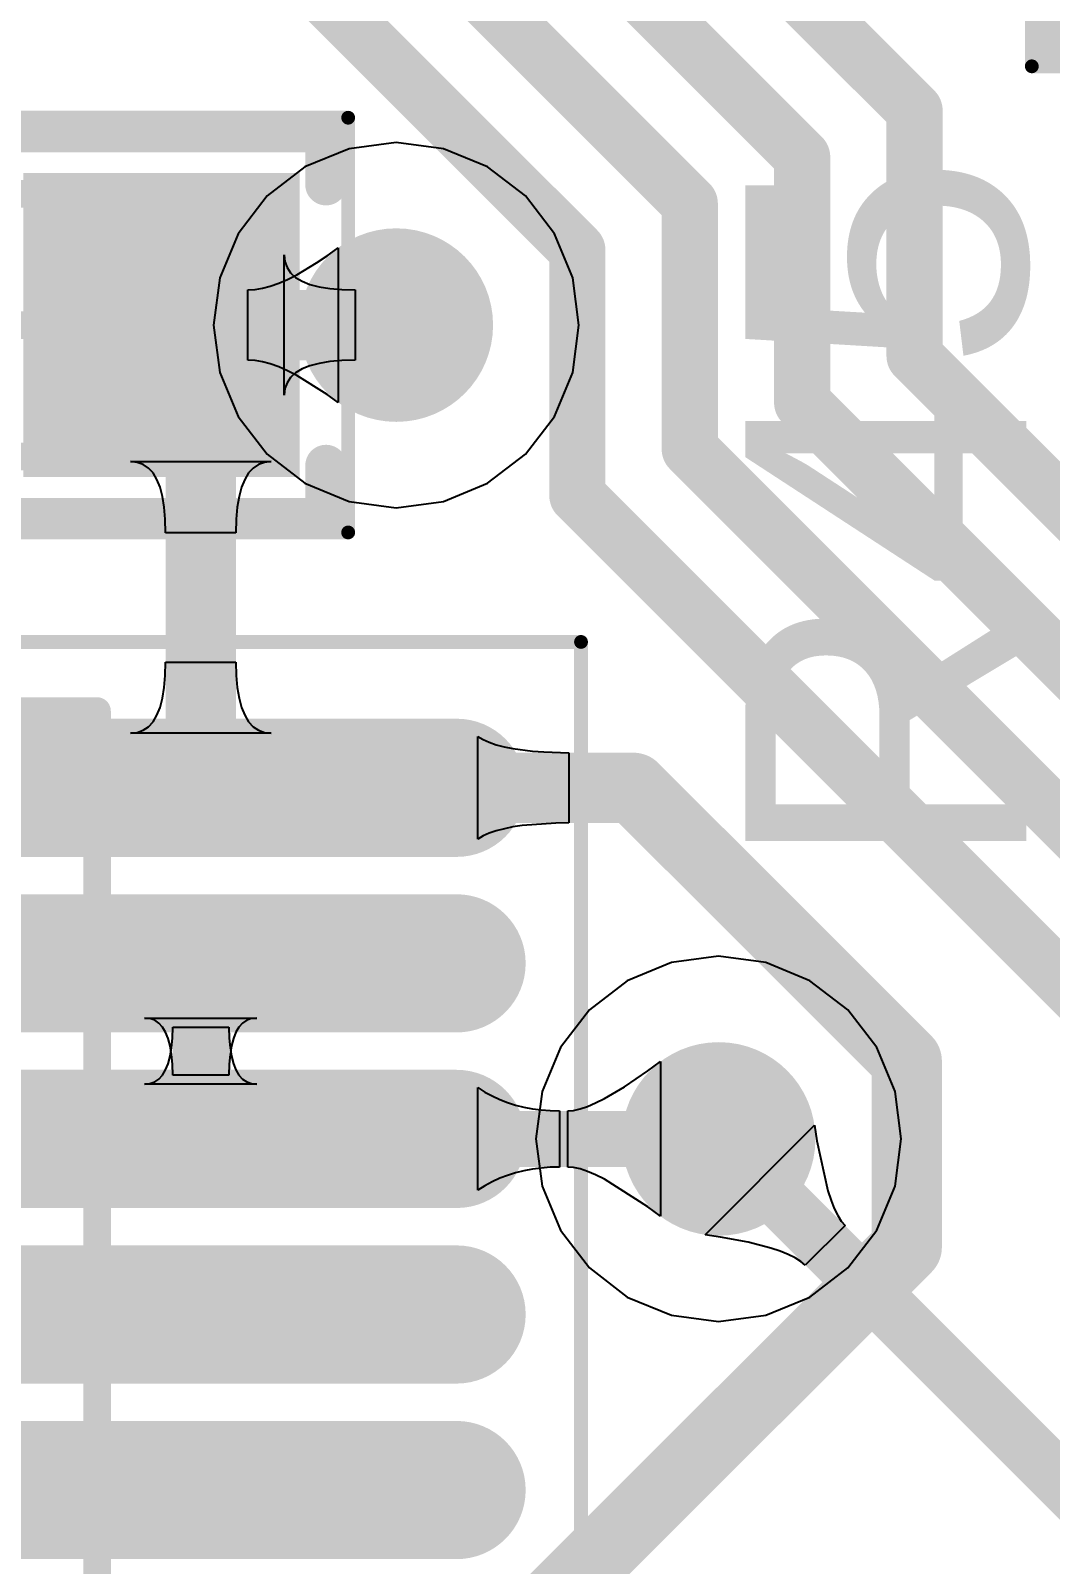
# Model space of a CAD drawing. Header units: inches. Extents: x -0.01 to 3.94, y -0.06 to 4.68.
# Drawn here: x 1.128 to 1.2731, y 2.9035 to 3.1219 of the extents above; entities that cross this region are included whole.
import ezdxf

# ---------------------------------------------------------------- set-up
doc = ezdxf.new("R2010")
doc.units = ezdxf.units.IN
doc.header["$MEASUREMENT"] = 0
for name, color, linetype in [('Bottom Layer', 5, 'Continuous'), ('Int1 -GND)', 16, 'Continuous'), ('Int2 -PWR)', 76, 'Continuous'), ('Top 3D Body', 56, 'Continuous'), ('Top Courtyard', 56, 'Continuous'), ('Top Layer', 1, 'Continuous'), ('Top Overlay', 2, 'Continuous'), ('Top Paste', 8, 'Continuous'), ('Top Solder', 216, 'Continuous'), ('Via Holes', 16, 'Continuous')]:
    doc.layers.add(name, color=color, linetype=linetype)
doc.styles.add('Arial', font='', dxfattribs={"height": 0.2})
doc.styles.get('Arial').set_extended_font_data('Arial')

# ---------------------------------------------------------------- blocks, each defined once
blk = doc.blocks.new('517EE8A2_9FD8_4174_996D_BDBF76CA3EEB_431')
at = {"layer": 'Top Layer'}
h = blk.add_hatch(color=1, dxfattribs=at)
edge = h.paths.add_edge_path()
edge.add_arc((0.12992, 0.0875), 0.00787, 270, 450)
edge.add_line((0.12992, 0.09537), (0.05709, 0.09537))
edge.add_arc((0.05709, 0.0875), 0.00787, 90, 270)
edge.add_line((0.05709, 0.07963), (0.12992, 0.07963))
h = blk.add_hatch(color=1, dxfattribs=at)
edge = h.paths.add_edge_path()
edge.add_arc((0.12992, 0.0625), 0.00787, 270, 450)
edge.add_line((0.12992, 0.07037), (0.05709, 0.07037))
edge.add_arc((0.05709, 0.0625), 0.00787, 90, 270)
edge.add_line((0.05709, 0.05463), (0.12992, 0.05463))
h = blk.add_hatch(color=1, dxfattribs=at)
edge = h.paths.add_edge_path()
edge.add_arc((0.12992, 0.0375), 0.00787, 270, 450)
edge.add_line((0.12992, 0.04537), (0.05709, 0.04537))
edge.add_arc((0.05709, 0.0375), 0.00787, 90, 270)
edge.add_line((0.05709, 0.02963), (0.12992, 0.02963))
h = blk.add_hatch(color=1, dxfattribs=at)
edge = h.paths.add_edge_path()
edge.add_arc((0.12992, 0.0125), 0.00787, 270, 450)
edge.add_line((0.12992, 0.02037), (0.05709, 0.02037))
edge.add_arc((0.05709, 0.0125), 0.00787, 90, 270)
edge.add_line((0.05709, 0.00463), (0.12992, 0.00463))
h = blk.add_hatch(color=1, dxfattribs=at)
edge = h.paths.add_edge_path()
edge.add_arc((0.12992, -0.0125), 0.00787, 270, 450)
edge.add_line((0.12992, -0.00463), (0.05709, -0.00463))
edge.add_arc((0.05709, -0.0125), 0.00787, 90, 270)
edge.add_line((0.05709, -0.02037), (0.12992, -0.02037))
at = {"layer": 'Top Paste'}
h = blk.add_hatch(color=8, dxfattribs=at)
edge = h.paths.add_edge_path()
edge.add_arc((0.12992, 0.0875), 0.00787, 270, 450)
edge.add_line((0.12992, 0.09537), (0.05709, 0.09537))
edge.add_arc((0.05709, 0.0875), 0.00787, 90, 270)
edge.add_line((0.05709, 0.07963), (0.12992, 0.07963))
h = blk.add_hatch(color=8, dxfattribs=at)
edge = h.paths.add_edge_path()
edge.add_arc((0.12992, 0.0625), 0.00787, 270, 450)
edge.add_line((0.12992, 0.07037), (0.05709, 0.07037))
edge.add_arc((0.05709, 0.0625), 0.00787, 90, 270)
edge.add_line((0.05709, 0.05463), (0.12992, 0.05463))
h = blk.add_hatch(color=8, dxfattribs=at)
edge = h.paths.add_edge_path()
edge.add_arc((0.12992, 0.0375), 0.00787, 270, 450)
edge.add_line((0.12992, 0.04537), (0.05709, 0.04537))
edge.add_arc((0.05709, 0.0375), 0.00787, 90, 270)
edge.add_line((0.05709, 0.02963), (0.12992, 0.02963))
h = blk.add_hatch(color=8, dxfattribs=at)
edge = h.paths.add_edge_path()
edge.add_arc((0.12992, 0.0125), 0.00787, 270, 450)
edge.add_line((0.12992, 0.02037), (0.05709, 0.02037))
edge.add_arc((0.05709, 0.0125), 0.00787, 90, 270)
edge.add_line((0.05709, 0.00463), (0.12992, 0.00463))
h = blk.add_hatch(color=8, dxfattribs=at)
edge = h.paths.add_edge_path()
edge.add_arc((0.12992, -0.0125), 0.00787, 270, 450)
edge.add_line((0.12992, -0.00463), (0.05709, -0.00463))
edge.add_arc((0.05709, -0.0125), 0.00787, 90, 270)
edge.add_line((0.05709, -0.02037), (0.12992, -0.02037))
at = {"layer": 'Top Solder'}
h = blk.add_hatch(color=216, dxfattribs=at)
edge = h.paths.add_edge_path()
edge.add_arc((0.12992, 0.0875), 0.00984, 270, 450)
edge.add_line((0.12992, 0.09734), (0.05709, 0.09734))
edge.add_arc((0.05709, 0.0875), 0.00984, 90, 270)
edge.add_line((0.05709, 0.07766), (0.12992, 0.07766))
h = blk.add_hatch(color=216, dxfattribs=at)
edge = h.paths.add_edge_path()
edge.add_arc((0.12992, 0.0625), 0.00984, 270, 450)
edge.add_line((0.12992, 0.07234), (0.05709, 0.07234))
edge.add_arc((0.05709, 0.0625), 0.00984, 90, 270)
edge.add_line((0.05709, 0.05266), (0.12992, 0.05266))
h = blk.add_hatch(color=216, dxfattribs=at)
edge = h.paths.add_edge_path()
edge.add_arc((0.12992, 0.0375), 0.00984, 270, 450)
edge.add_line((0.12992, 0.04734), (0.05709, 0.04734))
edge.add_arc((0.05709, 0.0375), 0.00984, 90, 270)
edge.add_line((0.05709, 0.02766), (0.12992, 0.02766))
h = blk.add_hatch(color=216, dxfattribs=at)
edge = h.paths.add_edge_path()
edge.add_arc((0.12992, 0.0125), 0.00984, 270, 450)
edge.add_line((0.12992, 0.02234), (0.05709, 0.02234))
edge.add_arc((0.05709, 0.0125), 0.00984, 90, 270)
edge.add_line((0.05709, 0.00266), (0.12992, 0.00266))
h = blk.add_hatch(color=216, dxfattribs=at)
edge = h.paths.add_edge_path()
edge.add_arc((0.12992, -0.0125), 0.00984, 270, 450)
edge.add_line((0.12992, -0.00266), (0.05709, -0.00266))
edge.add_arc((0.05709, -0.0125), 0.00984, 90, 270)
edge.add_line((0.05709, -0.02234), (0.12992, -0.02234))
at = {"layer": 'Top 3D Body'}
for points in [[(-0.07874, 0.09843, 0.00394, 0.00394, 0), (0.07874, 0.09843, 0.00394, 0.00394, 0)], [(0.07874, -0.09842, 0.00394, 0.00394, 0), (0.07874, 0.09843, 0.00394, 0.00394, 0)]]:
    blk.add_lwpolyline(points, format="xyseb", dxfattribs=at)
blk.add_lwpolyline([(0.07776, 0.09843, 0.00197, 0.00197, 1), (0.07972, 0.09843, 0.00197, 0.00197, 1)], format="xyseb", close=True, dxfattribs=at)
blk.add_lwpolyline([(0.07776, 0.09843, 0.00197, 0.00197, 1), (0.07972, 0.09843, 0.00197, 0.00197, 1)], format="xyseb", close=True, dxfattribs=at)
at = {"layer": 'Top Courtyard'}
for points in [[(-0.14764, 0.10827, 0.00197, 0.00197, 0), (0.14764, 0.10827, 0.00197, 0.00197, 0)], [(0.14764, -0.10827, 0.00197, 0.00197, 0), (0.14764, 0.10827, 0.00197, 0.00197, 0)]]:
    blk.add_lwpolyline(points, format="xyseb", dxfattribs=at)
blk.add_lwpolyline([(0.14715, 0.10827, 0.000984, 0.000984, 1), (0.14813, 0.10827, 0.000984, 0.000984, 1)], format="xyseb", close=True, dxfattribs=at)
blk.add_lwpolyline([(0.14715, 0.10827, 0.000984, 0.000984, 1), (0.14813, 0.10827, 0.000984, 0.000984, 1)], format="xyseb", close=True, dxfattribs=at)
blk = doc.blocks.new('RES_0603_1608_509')
at = {"layer": 'Top Layer'}
for points in [[(-0.04232, -0.0187), (-0.04232, 0.0187), (-0.00886, 0.0187), (-0.00886, -0.0187)], [(0.00886, -0.0187), (0.00886, 0.0187), (0.04232, 0.0187), (0.04232, -0.0187)]]:
    blk.add_hatch(color=1, dxfattribs=at).paths.add_polyline_path(points)
at = {"layer": 'Top Paste'}
for points in [[(-0.04232, -0.0187), (-0.04232, 0.0187), (-0.00886, 0.0187), (-0.00886, -0.0187)], [(0.00886, -0.0187), (0.00886, 0.0187), (0.04232, 0.0187), (0.04232, -0.0187)]]:
    blk.add_hatch(color=8, dxfattribs=at).paths.add_polyline_path(points)
at = {"layer": 'Top Solder'}
for points in [[(-0.04429, -0.02067), (-0.04429, 0.02067), (-0.00689, 0.02067), (-0.00689, -0.02067)], [(0.00689, -0.02067), (0.00689, 0.02067), (0.04429, 0.02067), (0.04429, -0.02067)]]:
    blk.add_hatch(color=216, dxfattribs=at).paths.add_polyline_path(points)
at = {"layer": 'Top 3D Body'}
for points in [[(0.03445, 0.0187, 0.00394, 0.00394, 0), (-0.03445, 0.0187, 0.00394, 0.00394, 0)], [(-0.03445, -0.0187, 0.00394, 0.00394, 0), (-0.03445, 0.0187, 0.00394, 0.00394, 0)], [(0.03445, -0.0187, 0.00394, 0.00394, 0), (0.03445, 0.0187, 0.00394, 0.00394, 0)], [(0.03445, -0.0187, 0.00394, 0.00394, 0), (-0.03445, -0.0187, 0.00394, 0.00394, 0)]]:
    blk.add_lwpolyline(points, format="xyseb", dxfattribs=at)
for points in [[(-0.03543, 0.0187, 0.00197, 0.00197, 1), (-0.03346, 0.0187, 0.00197, 0.00197, 1)], [(-0.03543, 0.0187, 0.00197, 0.00197, 1), (-0.03346, 0.0187, 0.00197, 0.00197, 1)], [(0.03346, 0.0187, 0.00197, 0.00197, 1), (0.03543, 0.0187, 0.00197, 0.00197, 1)], [(0.03346, 0.0187, 0.00197, 0.00197, 1), (0.03543, 0.0187, 0.00197, 0.00197, 1)], [(-0.03543, -0.0187, 0.00197, 0.00197, 1), (-0.03346, -0.0187, 0.00197, 0.00197, 1)], [(-0.03543, -0.0187, 0.00197, 0.00197, 1), (-0.03346, -0.0187, 0.00197, 0.00197, 1)], [(0.03346, -0.0187, 0.00197, 0.00197, 1), (0.03543, -0.0187, 0.00197, 0.00197, 1)], [(0.03346, -0.0187, 0.00197, 0.00197, 1), (0.03543, -0.0187, 0.00197, 0.00197, 1)]]:
    blk.add_lwpolyline(points, format="xyseb", close=True, dxfattribs=at)
at = {"layer": 'Top Courtyard'}
for points in [[(0.05315, 0.02953, 0.00197, 0.00197, 0), (-0.05315, 0.02953, 0.00197, 0.00197, 0)], [(-0.05315, -0.02953, 0.00197, 0.00197, 0), (-0.05315, 0.02953, 0.00197, 0.00197, 0)], [(0.05315, -0.02953, 0.00197, 0.00197, 0), (0.05315, 0.02953, 0.00197, 0.00197, 0)], [(0, -0.0187, 0.00394, 0.00394, 0), (0, 0.0187, 0.00394, 0.00394, 0)], [(0.0187, 0, 0.00394, 0.00394, 0), (-0.0187, 0, 0.00394, 0.00394, 0)], [(0.05315, -0.02953, 0.00197, 0.00197, 0), (-0.05315, -0.02953, 0.00197, 0.00197, 0)]]:
    blk.add_lwpolyline(points, format="xyseb", dxfattribs=at)
for points in [[(-0.05364, 0.02953, 0.000984, 0.000984, 1), (-0.05266, 0.02953, 0.000984, 0.000984, 1)], [(-0.05364, 0.02953, 0.000984, 0.000984, 1), (-0.05266, 0.02953, 0.000984, 0.000984, 1)], [(0.05266, 0.02953, 0.000984, 0.000984, 1), (0.05364, 0.02953, 0.000984, 0.000984, 1)], [(0.05266, 0.02953, 0.000984, 0.000984, 1), (0.05364, 0.02953, 0.000984, 0.000984, 1)], [(-0.00098, 0.0187, 0.00197, 0.00197, 1), (0.00098, 0.0187, 0.00197, 0.00197, 1)], [(-0.01968, 0, 0.00197, 0.00197, 1), (-0.01772, 0, 0.00197, 0.00197, 1)], [(0.01772, 0, 0.00197, 0.00197, 1), (0.01968, 0, 0.00197, 0.00197, 1)], [(-0.00098, -0.0187, 0.00197, 0.00197, 1), (0.00098, -0.0187, 0.00197, 0.00197, 1)], [(-0.05364, -0.02953, 0.000984, 0.000984, 1), (-0.05266, -0.02953, 0.000984, 0.000984, 1)], [(-0.05364, -0.02953, 0.000984, 0.000984, 1), (-0.05266, -0.02953, 0.000984, 0.000984, 1)], [(0.05266, -0.02953, 0.000984, 0.000984, 1), (0.05364, -0.02953, 0.000984, 0.000984, 1)], [(0.05266, -0.02953, 0.000984, 0.000984, 1), (0.05364, -0.02953, 0.000984, 0.000984, 1)]]:
    blk.add_lwpolyline(points, format="xyseb", close=True, dxfattribs=at)
at = {"layer": 'Top Overlay'}
for points in [[(0.05, 0.02756, 0.00591, 0.00591, 0), (-0.05, 0.02756, 0.00591, 0.00591, 0)], [(-0.05, 0.02, 0.00591, 0.00591, 0), (-0.05, 0.02756, 0.00591, 0.00591, 0)], [(0, -0.02756, 0.00591, 0.00591, 0), (0, 0.02756, 0.00591, 0.00591, 0)], [(0.05, 0.02, 0.00591, 0.00591, 0), (0.05, 0.02756, 0.00591, 0.00591, 0)], [(-0.05, -0.02756, 0.00591, 0.00591, 0), (-0.05, -0.02, 0.00591, 0.00591, 0)], [(0.05, -0.02756, 0.00591, 0.00591, 0), (0.05, -0.02, 0.00591, 0.00591, 0)], [(0.05, -0.02756, 0.00591, 0.00591, 0), (-0.05, -0.02756, 0.00591, 0.00591, 0)]]:
    blk.add_lwpolyline(points, format="xyseb", dxfattribs=at)
for points in [[(-0.05148, 0.02756, 0.00295, 0.00295, 1), (-0.04852, 0.02756, 0.00295, 0.00295, 1)], [(-0.05148, 0.02756, 0.00295, 0.00295, 1), (-0.04852, 0.02756, 0.00295, 0.00295, 1)], [(-0.00148, 0.02756, 0.00295, 0.00295, 1), (0.00148, 0.02756, 0.00295, 0.00295, 1)], [(0.04852, 0.02756, 0.00295, 0.00295, 1), (0.05148, 0.02756, 0.00295, 0.00295, 1)], [(0.04852, 0.02756, 0.00295, 0.00295, 1), (0.05148, 0.02756, 0.00295, 0.00295, 1)], [(-0.05148, 0.02, 0.00295, 0.00295, 1), (-0.04852, 0.02, 0.00295, 0.00295, 1)], [(0.04852, 0.02, 0.00295, 0.00295, 1), (0.05148, 0.02, 0.00295, 0.00295, 1)], [(-0.05148, -0.02, 0.00295, 0.00295, 1), (-0.04852, -0.02, 0.00295, 0.00295, 1)], [(0.04852, -0.02, 0.00295, 0.00295, 1), (0.05148, -0.02, 0.00295, 0.00295, 1)], [(-0.05148, -0.02756, 0.00295, 0.00295, 1), (-0.04852, -0.02756, 0.00295, 0.00295, 1)], [(-0.05148, -0.02756, 0.00295, 0.00295, 1), (-0.04852, -0.02756, 0.00295, 0.00295, 1)], [(-0.00148, -0.02756, 0.00295, 0.00295, 1), (0.00148, -0.02756, 0.00295, 0.00295, 1)], [(0.04852, -0.02756, 0.00295, 0.00295, 1), (0.05148, -0.02756, 0.00295, 0.00295, 1)], [(0.04852, -0.02756, 0.00295, 0.00295, 1), (0.05148, -0.02756, 0.00295, 0.00295, 1)]]:
    blk.add_lwpolyline(points, format="xyseb", close=True, dxfattribs=at)
blk = doc.blocks.new('CAP_0603_1608_584')
at = {"layer": 'Top Layer'}
for points in [[(-0.04429, -0.01969), (-0.04429, 0.01968), (-0.00886, 0.01968), (-0.00886, -0.01969)], [(0.00886, -0.01969), (0.00886, 0.01968), (0.04429, 0.01968), (0.04429, -0.01969)]]:
    blk.add_hatch(color=1, dxfattribs=at).paths.add_polyline_path(points)
at = {"layer": 'Top Paste'}
for points in [[(-0.04429, -0.01969), (-0.04429, 0.01968), (-0.00886, 0.01968), (-0.00886, -0.01969)], [(0.00886, -0.01969), (0.00886, 0.01968), (0.04429, 0.01968), (0.04429, -0.01969)]]:
    blk.add_hatch(color=8, dxfattribs=at).paths.add_polyline_path(points)
at = {"layer": 'Top Solder'}
for points in [[(-0.04626, -0.02165), (-0.04626, 0.02165), (-0.00689, 0.02165), (-0.00689, -0.02165)], [(0.00689, -0.02165), (0.00689, 0.02165), (0.04626, 0.02165), (0.04626, -0.02165)]]:
    blk.add_hatch(color=216, dxfattribs=at).paths.add_polyline_path(points)
at = {"layer": 'Top 3D Body'}
for points in [[(-0.03445, 0.0187, 0.00394, 0.00394, 0), (-0.03445, -0.0187, 0.00394, 0.00394, 0)], [(0.03445, 0.0187, 0.00394, 0.00394, 0), (-0.03445, 0.0187, 0.00394, 0.00394, 0)], [(0.03445, 0.0187, 0.00394, 0.00394, 0), (0.03445, -0.0187, 0.00394, 0.00394, 0)], [(0.03445, -0.0187, 0.00394, 0.00394, 0), (-0.03445, -0.0187, 0.00394, 0.00394, 0)]]:
    blk.add_lwpolyline(points, format="xyseb", dxfattribs=at)
for points in [[(-0.03543, 0.0187, 0.00197, 0.00197, 1), (-0.03347, 0.0187, 0.00197, 0.00197, 1)], [(-0.03543, 0.0187, 0.00197, 0.00197, 1), (-0.03347, 0.0187, 0.00197, 0.00197, 1)], [(0.03346, 0.0187, 0.00197, 0.00197, 1), (0.03543, 0.0187, 0.00197, 0.00197, 1)], [(0.03346, 0.0187, 0.00197, 0.00197, 1), (0.03543, 0.0187, 0.00197, 0.00197, 1)], [(-0.03543, -0.0187, 0.00197, 0.00197, 1), (-0.03347, -0.0187, 0.00197, 0.00197, 1)], [(-0.03543, -0.0187, 0.00197, 0.00197, 1), (-0.03347, -0.0187, 0.00197, 0.00197, 1)], [(0.03346, -0.0187, 0.00197, 0.00197, 1), (0.03543, -0.0187, 0.00197, 0.00197, 1)], [(0.03346, -0.0187, 0.00197, 0.00197, 1), (0.03543, -0.0187, 0.00197, 0.00197, 1)]]:
    blk.add_lwpolyline(points, format="xyseb", close=True, dxfattribs=at)
at = {"layer": 'Top Courtyard'}
for points in [[(-0.05315, 0.02953, 0.00197, 0.00197, 0), (-0.05315, -0.02953, 0.00197, 0.00197, 0)], [(0.05315, 0.02953, 0.00197, 0.00197, 0), (-0.05315, 0.02953, 0.00197, 0.00197, 0)], [(0.05315, 0.02953, 0.00197, 0.00197, 0), (0.05315, -0.02953, 0.00197, 0.00197, 0)], [(0, 0.0187, 0.00394, 0.00394, 0), (0, -0.0187, 0.00394, 0.00394, 0)], [(0.0187, 0, 0.00394, 0.00394, 0), (-0.0187, 0, 0.00394, 0.00394, 0)], [(0.05315, -0.02953, 0.00197, 0.00197, 0), (-0.05315, -0.02953, 0.00197, 0.00197, 0)]]:
    blk.add_lwpolyline(points, format="xyseb", dxfattribs=at)
for points in [[(-0.05364, 0.02953, 0.000984, 0.000984, 1), (-0.05266, 0.02953, 0.000984, 0.000984, 1)], [(-0.05364, 0.02953, 0.000984, 0.000984, 1), (-0.05266, 0.02953, 0.000984, 0.000984, 1)], [(0.05266, 0.02953, 0.000984, 0.000984, 1), (0.05364, 0.02953, 0.000984, 0.000984, 1)], [(0.05266, 0.02953, 0.000984, 0.000984, 1), (0.05364, 0.02953, 0.000984, 0.000984, 1)], [(-0.00098, 0.0187, 0.00197, 0.00197, 1), (0.00098, 0.0187, 0.00197, 0.00197, 1)], [(-0.01969, 0, 0.00197, 0.00197, 1), (-0.01772, 0, 0.00197, 0.00197, 1)], [(0.01772, 0, 0.00197, 0.00197, 1), (0.01968, 0, 0.00197, 0.00197, 1)], [(-0.00098, -0.0187, 0.00197, 0.00197, 1), (0.00098, -0.0187, 0.00197, 0.00197, 1)], [(-0.05364, -0.02953, 0.000984, 0.000984, 1), (-0.05266, -0.02953, 0.000984, 0.000984, 1)], [(-0.05364, -0.02953, 0.000984, 0.000984, 1), (-0.05266, -0.02953, 0.000984, 0.000984, 1)], [(0.05266, -0.02953, 0.000984, 0.000984, 1), (0.05364, -0.02953, 0.000984, 0.000984, 1)], [(0.05266, -0.02953, 0.000984, 0.000984, 1), (0.05364, -0.02953, 0.000984, 0.000984, 1)]]:
    blk.add_lwpolyline(points, format="xyseb", close=True, dxfattribs=at)
at = {"layer": 'Top Overlay'}
for points in [[(0.05, 0.02756, 0.00591, 0.00591, 0), (-0.05, 0.02756, 0.00591, 0.00591, 0)], [(-0.05, 0.02756, 0.00591, 0.00591, 0), (-0.05, 0.02, 0.00591, 0.00591, 0)], [(0, 0.02756, 0.00591, 0.00591, 0), (0, -0.02756, 0.00591, 0.00591, 0)], [(0.05, 0.02756, 0.00591, 0.00591, 0), (0.05, 0.02, 0.00591, 0.00591, 0)], [(-0.05, -0.02, 0.00591, 0.00591, 0), (-0.05, -0.02756, 0.00591, 0.00591, 0)], [(0.05, -0.02, 0.00591, 0.00591, 0), (0.05, -0.02756, 0.00591, 0.00591, 0)], [(0.05, -0.02756, 0.00591, 0.00591, 0), (-0.05, -0.02756, 0.00591, 0.00591, 0)]]:
    blk.add_lwpolyline(points, format="xyseb", dxfattribs=at)
for points in [[(-0.05148, 0.02756, 0.00295, 0.00295, 1), (-0.04852, 0.02756, 0.00295, 0.00295, 1)], [(-0.05148, 0.02756, 0.00295, 0.00295, 1), (-0.04852, 0.02756, 0.00295, 0.00295, 1)], [(-0.00148, 0.02756, 0.00295, 0.00295, 1), (0.00148, 0.02756, 0.00295, 0.00295, 1)], [(0.04852, 0.02756, 0.00295, 0.00295, 1), (0.05148, 0.02756, 0.00295, 0.00295, 1)], [(0.04852, 0.02756, 0.00295, 0.00295, 1), (0.05148, 0.02756, 0.00295, 0.00295, 1)], [(-0.05148, 0.02, 0.00295, 0.00295, 1), (-0.04852, 0.02, 0.00295, 0.00295, 1)], [(0.04852, 0.02, 0.00295, 0.00295, 1), (0.05148, 0.02, 0.00295, 0.00295, 1)], [(-0.05148, -0.02, 0.00295, 0.00295, 1), (-0.04852, -0.02, 0.00295, 0.00295, 1)], [(0.04852, -0.02, 0.00295, 0.00295, 1), (0.05148, -0.02, 0.00295, 0.00295, 1)], [(-0.05148, -0.02756, 0.00295, 0.00295, 1), (-0.04852, -0.02756, 0.00295, 0.00295, 1)], [(-0.05148, -0.02756, 0.00295, 0.00295, 1), (-0.04852, -0.02756, 0.00295, 0.00295, 1)], [(-0.00148, -0.02756, 0.00295, 0.00295, 1), (0.00148, -0.02756, 0.00295, 0.00295, 1)], [(0.04852, -0.02756, 0.00295, 0.00295, 1), (0.05148, -0.02756, 0.00295, 0.00295, 1)], [(0.04852, -0.02756, 0.00295, 0.00295, 1), (0.05148, -0.02756, 0.00295, 0.00295, 1)]]:
    blk.add_lwpolyline(points, format="xyseb", close=True, dxfattribs=at)

msp = doc.modelspace()

# ---------------------------------------------------------------- hatches: boundary and pattern name
at = {"layer": 'Bottom Layer'}
h = msp.add_hatch(color=5, dxfattribs=at)
edge = h.paths.add_edge_path()
edge.add_arc((1.18, 3.08), 0.01378, 0, 360)
h = msp.add_hatch(color=5, dxfattribs=at)
edge = h.paths.add_edge_path()
edge.add_arc((1.22589, 2.96411), 0.01378, 0, 360)
at = {"layer": 'Int1 -GND)'}
h = msp.add_hatch(color=7, dxfattribs=at)
edge = h.paths.add_edge_path()
edge.add_arc((1.18, 3.08), 0.01378, 0, 360)
h = msp.add_hatch(color=7, dxfattribs=at)
edge = h.paths.add_edge_path()
edge.add_arc((1.22589, 2.96411), 0.01378, 0, 360)
at = {"layer": 'Int2 -PWR)'}
h = msp.add_hatch(color=7, dxfattribs=at)
edge = h.paths.add_edge_path()
edge.add_arc((1.18, 3.08), 0.01378, 0, 360)
h = msp.add_hatch(color=7, dxfattribs=at)
edge = h.paths.add_edge_path()
edge.add_arc((1.22589, 2.96411), 0.01378, 0, 360)
at = {"layer": 'Top Layer'}
h = msp.add_hatch(color=1, dxfattribs=at)
edge = h.paths.add_edge_path()
edge.add_arc((1.18, 3.08), 0.01378, 0, 360)
h = msp.add_hatch(color=1, dxfattribs=at)
edge = h.paths.add_edge_path()
edge.add_arc((1.22589, 2.96411), 0.01378, 0, 360)
at = {"layer": 'Via Holes'}
h = msp.add_hatch(color=7, dxfattribs=at)
edge = h.paths.add_edge_path()
edge.add_arc((1.18, 3.08), 0.00689, 0, 360)
h = msp.add_hatch(color=7, dxfattribs=at)
edge = h.paths.add_edge_path()
edge.add_arc((1.22589, 2.96411), 0.00689, 0, 360)

# ---------------------------------------------------------------- linework, layer by layer
at = {"layer": 'Bottom Layer'}
for p, q in [((1.22395, 2.95047), (1.23953, 2.96605)), ((1.23953, 2.96605), (1.23987, 2.96383)), ((1.23987, 2.96383), (1.24144, 2.9567)), ((1.24144, 2.9567), (1.24189, 2.95536)), ((1.24189, 2.95536), (1.24235, 2.9542)), ((1.24235, 2.9542), (1.24284, 2.95321)), ((1.24284, 2.95321), (1.24335, 2.9524)), ((1.24388, 2.95177), (1.23823, 2.94612)), ((1.24335, 2.9524), (1.24388, 2.95177)), ((1.22617, 2.95013), (1.22395, 2.95047)), ((1.23009, 2.94939), (1.22617, 2.95013)), ((1.2333, 2.94856), (1.23009, 2.94939)), ((1.23464, 2.94811), (1.2333, 2.94856)), ((1.2358, 2.94765), (1.23464, 2.94811)), ((1.23679, 2.94716), (1.2358, 2.94765)), ((1.2376, 2.94665), (1.23679, 2.94716)), ((1.23823, 2.94612), (1.2376, 2.94665))]:
    msp.add_line(p, q, dxfattribs=at)
msp.add_lwpolyline([(1.23, 2.96, 0.008, 0.008, 0), (1.56854, 2.62146, 0.008, 0.008, 0)], format="xyseb", dxfattribs=at)
msp.add_lwpolyline([(1.228, 2.96, 0.004, 0.004, 1), (1.232, 2.96, 0.004, 0.004, 1)], format="xyseb", close=True, dxfattribs=at)
at = {"layer": 'Int1 -GND)'}
for p, q in [((1.18, 3.106), (1.17327, 3.10512)), ((1.18673, 3.10512), (1.18, 3.106)), ((1.17327, 3.10512), (1.167, 3.10252)), ((1.193, 3.10252), (1.18673, 3.10512)), ((1.167, 3.10252), (1.16161, 3.09839)), ((1.19839, 3.09839), (1.193, 3.10252)), ((1.16161, 3.09839), (1.15748, 3.093)), ((1.20252, 3.093), (1.19839, 3.09839)), ((1.15748, 3.093), (1.15488, 3.08673)), ((1.20512, 3.08673), (1.20252, 3.093)), ((1.15488, 3.08673), (1.154, 3.08)), ((1.206, 3.08), (1.20512, 3.08673)), ((1.154, 3.08), (1.15488, 3.07327)), ((1.20512, 3.07327), (1.206, 3.08)), ((1.15488, 3.07327), (1.15748, 3.067)), ((1.20252, 3.067), (1.20512, 3.07327)), ((1.15748, 3.067), (1.16161, 3.06161)), ((1.19839, 3.06161), (1.20252, 3.067)), ((1.16161, 3.06161), (1.167, 3.05748)), ((1.193, 3.05748), (1.19839, 3.06161)), ((1.167, 3.05748), (1.17327, 3.05488)), ((1.18673, 3.05488), (1.193, 3.05748)), ((1.17327, 3.05488), (1.18, 3.054)), ((1.18, 3.054), (1.18673, 3.05488)), ((1.22589, 2.99012), (1.21916, 2.98923)), ((1.23262, 2.98923), (1.22589, 2.99012)), ((1.21916, 2.98923), (1.21288, 2.98663)), ((1.23889, 2.98663), (1.23262, 2.98923)), ((1.21288, 2.98663), (1.2075, 2.9825)), ((1.24427, 2.9825), (1.23889, 2.98663)), ((1.2075, 2.9825), (1.20337, 2.97712)), ((1.2484, 2.97712), (1.24427, 2.9825)), ((1.20337, 2.97712), (1.20077, 2.97084)), ((1.251, 2.97084), (1.2484, 2.97712)), ((1.20077, 2.97084), (1.19988, 2.96411)), ((1.25189, 2.96411), (1.251, 2.97084)), ((1.19988, 2.96411), (1.20077, 2.95738)), ((1.251, 2.95738), (1.25189, 2.96411)), ((1.20077, 2.95738), (1.20337, 2.95111)), ((1.2484, 2.95111), (1.251, 2.95738)), ((1.20337, 2.95111), (1.2075, 2.94573)), ((1.24427, 2.94573), (1.2484, 2.95111)), ((1.2075, 2.94573), (1.21288, 2.9416)), ((1.23889, 2.9416), (1.24427, 2.94573)), ((1.21288, 2.9416), (1.21916, 2.939)), ((1.23262, 2.939), (1.23889, 2.9416)), ((1.21916, 2.939), (1.22589, 2.93811)), ((1.22589, 2.93811), (1.23262, 2.939))]:
    msp.add_line(p, q, dxfattribs=at)
at = {"layer": 'Int2 -PWR)'}
for p, q in [((1.22589, 2.99012), (1.21916, 2.98923)), ((1.23262, 2.98923), (1.22589, 2.99012)), ((1.21916, 2.98923), (1.21288, 2.98663)), ((1.23889, 2.98663), (1.23262, 2.98923)), ((1.21288, 2.98663), (1.2075, 2.9825)), ((1.24427, 2.9825), (1.23889, 2.98663)), ((1.2075, 2.9825), (1.20337, 2.97712)), ((1.2484, 2.97712), (1.24427, 2.9825)), ((1.20337, 2.97712), (1.20077, 2.97084)), ((1.251, 2.97084), (1.2484, 2.97712)), ((1.20077, 2.97084), (1.19988, 2.96411)), ((1.25189, 2.96411), (1.251, 2.97084)), ((1.19988, 2.96411), (1.20077, 2.95738)), ((1.251, 2.95738), (1.25189, 2.96411)), ((1.20077, 2.95738), (1.20337, 2.95111)), ((1.2484, 2.95111), (1.251, 2.95738)), ((1.20337, 2.95111), (1.2075, 2.94573)), ((1.24427, 2.94573), (1.2484, 2.95111)), ((1.2075, 2.94573), (1.21288, 2.9416)), ((1.23889, 2.9416), (1.24427, 2.94573)), ((1.21288, 2.9416), (1.21916, 2.939)), ((1.23262, 2.939), (1.23889, 2.9416)), ((1.21916, 2.939), (1.22589, 2.93811)), ((1.22589, 2.93811), (1.23262, 2.939))]:
    msp.add_line(p, q, dxfattribs=at)
at = {"layer": 'Top Layer'}
for p, q in [((1.17015, 3.08988), (1.17173, 3.09102)), ((1.17173, 3.09102), (1.17173, 3.06898)), ((1.16405, 3.07), (1.16405, 3.09)), ((1.16405, 3.09), (1.16415, 3.08905)), ((1.16415, 3.08905), (1.16446, 3.0882)), ((1.16446, 3.0882), (1.16496, 3.08745)), ((1.16582, 3.08717), (1.16865, 3.08885)), ((1.16865, 3.08885), (1.17015, 3.08988)), ((1.16207, 3.08554), (1.16326, 3.08596)), ((1.16326, 3.08596), (1.16451, 3.0865)), ((1.16451, 3.0865), (1.16582, 3.08717)), ((1.16496, 3.08745), (1.16567, 3.0868)), ((1.16567, 3.0868), (1.16658, 3.08625)), ((1.16658, 3.08625), (1.16769, 3.0858)), ((1.15889, 3.085), (1.15989, 3.08506)), ((1.15889, 3.075), (1.15889, 3.085)), ((1.15989, 3.08506), (1.16095, 3.08524)), ((1.16095, 3.08524), (1.16207, 3.08554)), ((1.16769, 3.0858), (1.16901, 3.08545)), ((1.16901, 3.08545), (1.17053, 3.0852)), ((1.17053, 3.0852), (1.17225, 3.08505)), ((1.17225, 3.08505), (1.17417, 3.085)), ((1.17417, 3.085), (1.17417, 3.075)), ((1.15989, 3.07494), (1.15889, 3.075)), ((1.17417, 3.075), (1.17225, 3.07495)), ((1.16095, 3.07476), (1.15989, 3.07494)), ((1.16207, 3.07446), (1.16095, 3.07476)), ((1.16326, 3.07404), (1.16207, 3.07446)), ((1.16451, 3.0735), (1.16326, 3.07404)), ((1.16582, 3.07283), (1.16451, 3.0735)), ((1.16567, 3.0732), (1.16496, 3.07255)), ((1.16658, 3.07375), (1.16567, 3.0732)), ((1.17015, 3.07013), (1.16582, 3.07283)), ((1.16769, 3.0742), (1.16658, 3.07375)), ((1.16901, 3.07455), (1.16769, 3.0742)), ((1.17053, 3.0748), (1.16901, 3.07455)), ((1.17225, 3.07495), (1.17053, 3.0748)), ((1.16415, 3.07095), (1.16405, 3.07)), ((1.16446, 3.0718), (1.16415, 3.07095)), ((1.16496, 3.07255), (1.16446, 3.0718)), ((1.17173, 3.06898), (1.17015, 3.07013)), ((1.14312, 3.06045), (1.14217, 3.06056)), ((1.14217, 3.06056), (1.16217, 3.06056)), ((1.14397, 3.06015), (1.14312, 3.06045)), ((1.14472, 3.05964), (1.14397, 3.06015)), ((1.16037, 3.06015), (1.15962, 3.05964)), ((1.16122, 3.06045), (1.16037, 3.06015)), ((1.16217, 3.06056), (1.16122, 3.06045)), ((1.14537, 3.05894), (1.14472, 3.05964)), ((1.14592, 3.05803), (1.14537, 3.05894)), ((1.14637, 3.05691), (1.14592, 3.05803)), ((1.15842, 3.05803), (1.15797, 3.05691)), ((1.15897, 3.05894), (1.15842, 3.05803)), ((1.15962, 3.05964), (1.15897, 3.05894)), ((1.14672, 3.0556), (1.14637, 3.05691)), ((1.14697, 3.05408), (1.14672, 3.0556)), ((1.15762, 3.0556), (1.15737, 3.05408)), ((1.15797, 3.05691), (1.15762, 3.0556)), ((1.14712, 3.05236), (1.14697, 3.05408)), ((1.15737, 3.05408), (1.15722, 3.05236)), ((1.14717, 3.05044), (1.14712, 3.05236)), ((1.15722, 3.05236), (1.15717, 3.05044)), ((1.15717, 3.05044), (1.14717, 3.05044)), ((1.14712, 3.0301), (1.14717, 3.03202)), ((1.14717, 3.03202), (1.15717, 3.03202)), ((1.15717, 3.03202), (1.15722, 3.0301)), ((1.14697, 3.02838), (1.14712, 3.0301)), ((1.15722, 3.0301), (1.15737, 3.02838)), ((1.14672, 3.02686), (1.14697, 3.02838)), ((1.15737, 3.02838), (1.15762, 3.02686)), ((1.14592, 3.02443), (1.14637, 3.02554)), ((1.14637, 3.02554), (1.14672, 3.02686)), ((1.15762, 3.02686), (1.15797, 3.02554)), ((1.15797, 3.02554), (1.15842, 3.02443)), ((1.14397, 3.0223), (1.14472, 3.02281)), ((1.14472, 3.02281), (1.14537, 3.02352)), ((1.14537, 3.02352), (1.14592, 3.02443)), ((1.15842, 3.02443), (1.15897, 3.02352)), ((1.15897, 3.02352), (1.15962, 3.02281)), ((1.15962, 3.02281), (1.16037, 3.0223)), ((1.14217, 3.0219), (1.14312, 3.022)), ((1.16217, 3.0219), (1.14217, 3.0219)), ((1.14312, 3.022), (1.14397, 3.0223)), ((1.16037, 3.0223), (1.16122, 3.022)), ((1.16122, 3.022), (1.16217, 3.0219)), ((1.19161, 3.00681), (1.19161, 3.02142)), ((1.19161, 3.02142), (1.19236, 3.02098)), ((1.19236, 3.02098), (1.19323, 3.02059)), ((1.19323, 3.02059), (1.19422, 3.02024)), ((1.19422, 3.02024), (1.19534, 3.01994)), ((1.19534, 3.01994), (1.19657, 3.01969)), ((1.19657, 3.01969), (1.19941, 3.01932)), ((1.19941, 3.01932), (1.20101, 3.01921)), ((1.20101, 3.01921), (1.20457, 3.01911)), ((1.20457, 3.01911), (1.20457, 3.00911)), ((1.19323, 3.00764), (1.19236, 3.00725)), ((1.19422, 3.00799), (1.19323, 3.00764)), ((1.19657, 3.00854), (1.19422, 3.00799)), ((1.19793, 3.00875), (1.19657, 3.00854)), ((1.20273, 3.00909), (1.19793, 3.00875)), ((1.20457, 3.00911), (1.20273, 3.00909)), ((1.19236, 3.00725), (1.19161, 3.00681)), ((1.14493, 2.98125), (1.14417, 2.98133)), ((1.14417, 2.98133), (1.16017, 2.98133)), ((1.14561, 2.981), (1.14493, 2.98125)), ((1.15941, 2.98125), (1.15873, 2.981)), ((1.16017, 2.98133), (1.15941, 2.98125)), ((1.14621, 2.9806), (1.14561, 2.981)), ((1.14673, 2.98003), (1.14621, 2.9806)), ((1.14717, 2.9793), (1.14673, 2.98003)), ((1.14753, 2.9784), (1.14717, 2.9793)), ((1.14813, 2.97848), (1.14817, 2.98002)), ((1.14817, 2.98002), (1.15617, 2.98002)), ((1.15617, 2.98002), (1.15621, 2.97848)), ((1.15717, 2.9793), (1.15681, 2.9784)), ((1.15761, 2.98003), (1.15717, 2.9793)), ((1.15813, 2.9806), (1.15761, 2.98003)), ((1.15873, 2.981), (1.15813, 2.9806)), ((1.14781, 2.97735), (1.14753, 2.9784)), ((1.14801, 2.97613), (1.14781, 2.97735)), ((1.14781, 2.97588), (1.14801, 2.9771)), ((1.14801, 2.9771), (1.14813, 2.97848)), ((1.15621, 2.97848), (1.15633, 2.9771)), ((1.15653, 2.97735), (1.15633, 2.97613)), ((1.15633, 2.9771), (1.15653, 2.97588)), ((1.15681, 2.9784), (1.15653, 2.97735)), ((1.14717, 2.97393), (1.14753, 2.97482)), ((1.14753, 2.97482), (1.14781, 2.97588)), ((1.14813, 2.97475), (1.14801, 2.97613)), ((1.14817, 2.97321), (1.14813, 2.97475)), ((1.15621, 2.97475), (1.15617, 2.97321)), ((1.15633, 2.97613), (1.15621, 2.97475)), ((1.15653, 2.97588), (1.15681, 2.97482)), ((1.15681, 2.97482), (1.15717, 2.97393)), ((1.2158, 2.9738), (1.21761, 2.97513)), ((1.21761, 2.97513), (1.21761, 2.9531)), ((1.14561, 2.97222), (1.14621, 2.97263)), ((1.14621, 2.97263), (1.14673, 2.9732)), ((1.14673, 2.9732), (1.14717, 2.97393)), ((1.15617, 2.97321), (1.14817, 2.97321)), ((1.15717, 2.97393), (1.15761, 2.9732)), ((1.15761, 2.9732), (1.15813, 2.97263)), ((1.15813, 2.97263), (1.15873, 2.97222)), ((1.2125, 2.97155), (1.2158, 2.9738)), ((1.14417, 2.9719), (1.14493, 2.97198)), ((1.16017, 2.9719), (1.14417, 2.9719)), ((1.14493, 2.97198), (1.14561, 2.97222)), ((1.15873, 2.97222), (1.15941, 2.97198)), ((1.15941, 2.97198), (1.16017, 2.9719)), ((1.19161, 2.95681), (1.19161, 2.97142)), ((1.19161, 2.97142), (1.19261, 2.97079)), ((1.19261, 2.97079), (1.19366, 2.97023)), ((1.19366, 2.97023), (1.19473, 2.96973)), ((1.20964, 2.96987), (1.2125, 2.97155)), ((1.19473, 2.96973), (1.19584, 2.9693)), ((1.19584, 2.9693), (1.19699, 2.96894)), ((1.19699, 2.96894), (1.19817, 2.96864)), ((1.19817, 2.96864), (1.19938, 2.96841)), ((1.19938, 2.96841), (1.20063, 2.96825)), ((1.20063, 2.96825), (1.20192, 2.96815)), ((1.20192, 2.96815), (1.20324, 2.96811)), ((1.20324, 2.96811), (1.20324, 2.96011)), ((1.20443, 2.96811), (1.20525, 2.96818)), ((1.20443, 2.96011), (1.20443, 2.96811)), ((1.20525, 2.96818), (1.20619, 2.96839)), ((1.20619, 2.96839), (1.20723, 2.96875)), ((1.20723, 2.96875), (1.20838, 2.96924)), ((1.20838, 2.96924), (1.20964, 2.96987)), ((1.19699, 2.95929), (1.19584, 2.95892)), ((1.19817, 2.95959), (1.19699, 2.95929)), ((1.19938, 2.95982), (1.19817, 2.95959)), ((1.20192, 2.96008), (1.19938, 2.95982)), ((1.20324, 2.96011), (1.20192, 2.96008)), ((1.20525, 2.96004), (1.20443, 2.96011)), ((1.20619, 2.95983), (1.20525, 2.96004)), ((1.20723, 2.95948), (1.20619, 2.95983)), ((1.20838, 2.95899), (1.20723, 2.95948)), ((1.19261, 2.95744), (1.19161, 2.95681)), ((1.19366, 2.958), (1.19261, 2.95744)), ((1.19473, 2.9585), (1.19366, 2.958)), ((1.19584, 2.95892), (1.19473, 2.9585)), ((1.20964, 2.95836), (1.20838, 2.95899)), ((1.2158, 2.95443), (1.20964, 2.95836)), ((1.21761, 2.9531), (1.2158, 2.95443))]:
    msp.add_line(p, q, dxfattribs=at)
for points in [[(1.15059, 3.21375, 0.008, 0.008, 0), (1.25378, 3.11056, 0.008, 0.008, 0)], [(1.15824, 3.18347, 0.008, 0.008, 0), (1.23778, 3.10393, 0.008, 0.008, 0)], [(1.15162, 3.16747, 0.008, 0.008, 0), (1.22178, 3.09731, 0.008, 0.008, 0)], [(1.14499, 3.15147, 0.008, 0.008, 0), (1.20578, 3.09068, 0.008, 0.008, 0)], [(1.25378, 3.0756, 0.008, 0.008, 0), (1.25378, 3.11056, 0.008, 0.008, 0)], [(1.23778, 3.06897, 0.008, 0.008, 0), (1.23778, 3.10393, 0.008, 0.008, 0)], [(1.22178, 3.06234, 0.008, 0.008, 0), (1.22178, 3.09731, 0.008, 0.008, 0)], [(1.20578, 3.05572, 0.008, 0.008, 0), (1.20578, 3.09068, 0.008, 0.008, 0)], [(1.14658, 3.08, 0.01, 0.01, 0), (1.18, 3.08, 0.01, 0.01, 0)], [(1.14658, 3.08, 0.01, 0.01, 0), (1.15217, 3.07441, 0.01, 0.01, 0)], [(1.18, 3.07878, 0.01, 0.01, 0), (1.18, 3.08, 0.01, 0.01, 0)], [(1.15217, 3.01411, 0.01, 0.01, 0), (1.15217, 3.07441, 0.01, 0.01, 0)], [(1.25378, 3.0756, 0.008, 0.008, 0), (1.55343, 2.77595, 0.008, 0.008, 0)], [(1.23778, 3.06897, 0.008, 0.008, 0), (1.5468, 2.75995, 0.008, 0.008, 0)], [(1.22178, 3.06234, 0.008, 0.008, 0), (1.54017, 2.74395, 0.008, 0.008, 0)], [(1.20578, 3.05572, 0.008, 0.008, 0), (1.72656, 2.53494, 0.008, 0.008, 0)], [(1.15217, 3.01411, 0.01, 0.01, 0), (1.21376, 3.01411, 0.01, 0.01, 0)], [(1.21376, 3.01411, 0.01, 0.01, 0), (1.25267, 2.97521, 0.01, 0.01, 0)], [(1.15217, 2.96411, 0.008, 0.008, 0), (1.15217, 2.98911, 0.008, 0.008, 0)], [(1.25267, 2.94868, 0.01, 0.01, 0), (1.25267, 2.97521, 0.01, 0.01, 0)], [(1.15217, 2.96411, 0.008, 0.008, 0), (1.22589, 2.96411, 0.008, 0.008, 0)], [(1.1931, 2.88911, 0.01, 0.01, 0), (1.25267, 2.94868, 0.01, 0.01, 0)], [(1.07911, 2.93911, 0.01, 0.01, 0), (1.15217, 2.93911, 0.01, 0.01, 0)]]:
    msp.add_lwpolyline(points, format="xyseb", dxfattribs=at)
for points in [[(1.25178, 3.11056, 0.004, 0.004, 1), (1.25578, 3.11056, 0.004, 0.004, 1)], [(1.25178, 3.11056, 0.004, 0.004, 1), (1.25578, 3.11056, 0.004, 0.004, 1)], [(1.23578, 3.10393, 0.004, 0.004, 1), (1.23978, 3.10393, 0.004, 0.004, 1)], [(1.23578, 3.10393, 0.004, 0.004, 1), (1.23978, 3.10393, 0.004, 0.004, 1)], [(1.21978, 3.09731, 0.004, 0.004, 1), (1.22378, 3.09731, 0.004, 0.004, 1)], [(1.21978, 3.09731, 0.004, 0.004, 1), (1.22378, 3.09731, 0.004, 0.004, 1)], [(1.20378, 3.09068, 0.004, 0.004, 1), (1.20778, 3.09068, 0.004, 0.004, 1)], [(1.20378, 3.09068, 0.004, 0.004, 1), (1.20778, 3.09068, 0.004, 0.004, 1)], [(1.14408, 3.08, 0.005, 0.005, 1), (1.14908, 3.08, 0.005, 0.005, 1)], [(1.14408, 3.08, 0.005, 0.005, 1), (1.14908, 3.08, 0.005, 0.005, 1)], [(1.1775, 3.08, 0.005, 0.005, 1), (1.1825, 3.08, 0.005, 0.005, 1)], [(1.1775, 3.08, 0.005, 0.005, 1), (1.1825, 3.08, 0.005, 0.005, 1)], [(1.1775, 3.07878, 0.005, 0.005, 1), (1.1825, 3.07878, 0.005, 0.005, 1)], [(1.14967, 3.07441, 0.005, 0.005, 1), (1.15467, 3.07441, 0.005, 0.005, 1)], [(1.14967, 3.07441, 0.005, 0.005, 1), (1.15467, 3.07441, 0.005, 0.005, 1)], [(1.25178, 3.0756, 0.004, 0.004, 1), (1.25578, 3.0756, 0.004, 0.004, 1)], [(1.25178, 3.0756, 0.004, 0.004, 1), (1.25578, 3.0756, 0.004, 0.004, 1)], [(1.23578, 3.06897, 0.004, 0.004, 1), (1.23978, 3.06897, 0.004, 0.004, 1)], [(1.23578, 3.06897, 0.004, 0.004, 1), (1.23978, 3.06897, 0.004, 0.004, 1)], [(1.21978, 3.06234, 0.004, 0.004, 1), (1.22378, 3.06234, 0.004, 0.004, 1)], [(1.21978, 3.06234, 0.004, 0.004, 1), (1.22378, 3.06234, 0.004, 0.004, 1)], [(1.20378, 3.05572, 0.004, 0.004, 1), (1.20778, 3.05572, 0.004, 0.004, 1)], [(1.20378, 3.05572, 0.004, 0.004, 1), (1.20778, 3.05572, 0.004, 0.004, 1)], [(1.14967, 3.01411, 0.005, 0.005, 1), (1.15467, 3.01411, 0.005, 0.005, 1)], [(1.14967, 3.01411, 0.005, 0.005, 1), (1.15467, 3.01411, 0.005, 0.005, 1)], [(1.21126, 3.01411, 0.005, 0.005, 1), (1.21626, 3.01411, 0.005, 0.005, 1)], [(1.21126, 3.01411, 0.005, 0.005, 1), (1.21626, 3.01411, 0.005, 0.005, 1)], [(1.15017, 2.98911, 0.004, 0.004, 1), (1.15417, 2.98911, 0.004, 0.004, 1)], [(1.25017, 2.97521, 0.005, 0.005, 1), (1.25517, 2.97521, 0.005, 0.005, 1)], [(1.25017, 2.97521, 0.005, 0.005, 1), (1.25517, 2.97521, 0.005, 0.005, 1)], [(1.15017, 2.96411, 0.004, 0.004, 1), (1.15417, 2.96411, 0.004, 0.004, 1)], [(1.15017, 2.96411, 0.004, 0.004, 1), (1.15417, 2.96411, 0.004, 0.004, 1)], [(1.22389, 2.96411, 0.004, 0.004, 1), (1.22789, 2.96411, 0.004, 0.004, 1)], [(1.25017, 2.94868, 0.005, 0.005, 1), (1.25517, 2.94868, 0.005, 0.005, 1)], [(1.25017, 2.94868, 0.005, 0.005, 1), (1.25517, 2.94868, 0.005, 0.005, 1)], [(1.14967, 2.93911, 0.005, 0.005, 1), (1.15467, 2.93911, 0.005, 0.005, 1)]]:
    msp.add_lwpolyline(points, format="xyseb", close=True, dxfattribs=at)

# ---------------------------------------------------------------- block references
for name, p, rotation in [('RES_0603_1608_509', (1.3, 3.17), 270), ('CAP_0603_1608_584', (1.12, 3.08), 180)]:
    msp.add_blockref(name, p, dxfattribs=dict(rotation=rotation))
msp.add_blockref('517EE8A2_9FD8_4174_996D_BDBF76CA3EEB_431', (1.05866, 2.92661))

# ---------------------------------------------------------------- texts
at = {"layer": 'Top Overlay', "style": 'Arial'}
msp.add_text('R45', height=0.04, rotation=90, dxfattribs=at).set_placement((1.26968, 3.00197))

doc.saveas('drawing.dxf')
